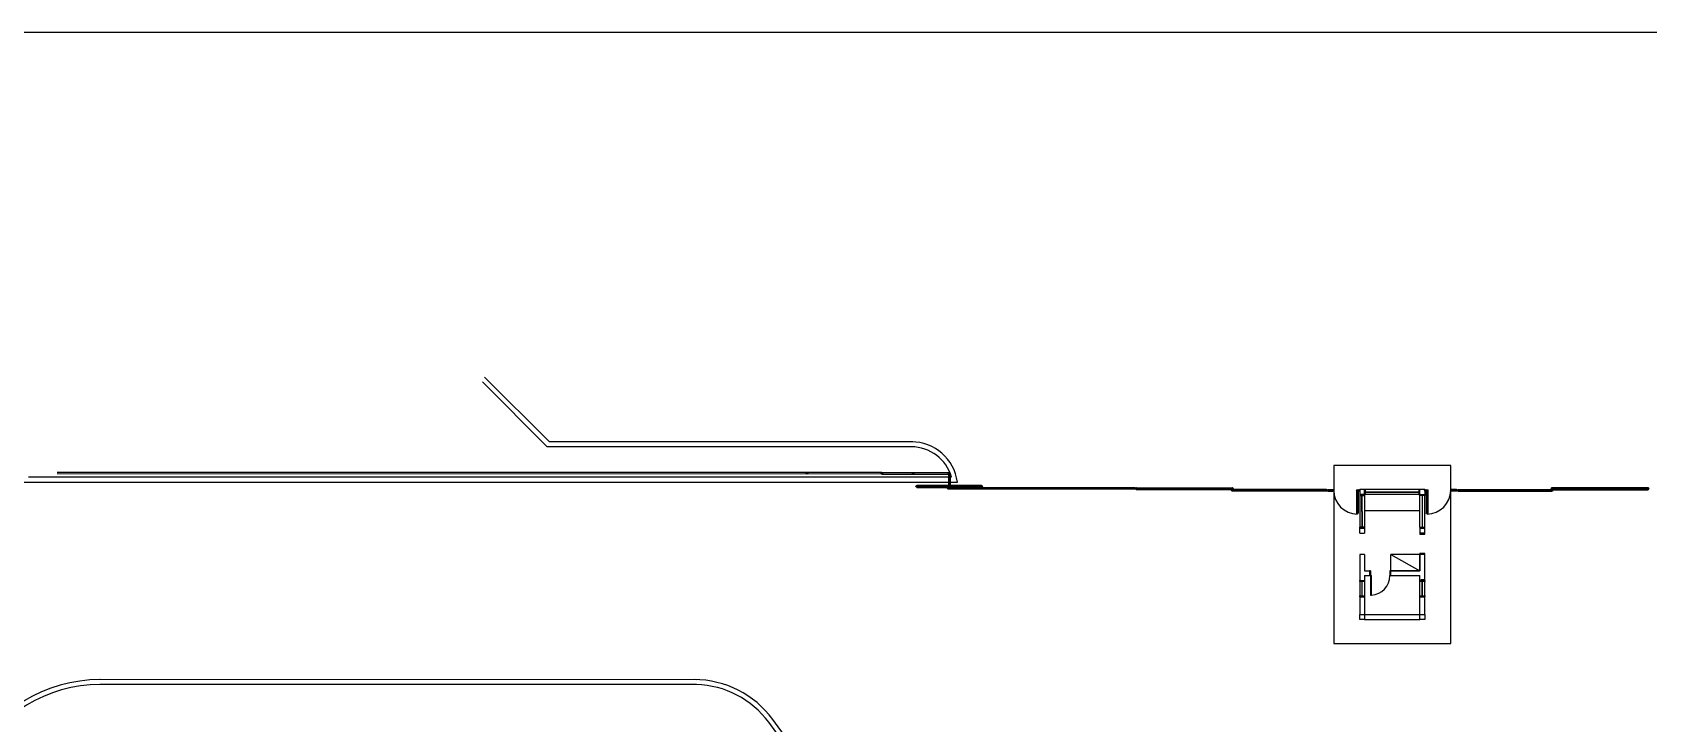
# Model space of a CAD drawing. Header units: metres. Extents: x 1796 to 2240, y -1398 to -999.
# Drawn here: x 2169.41 to 2186.83, y -1029.77 to -1022.31 of the extents above; entities that cross this region are included whole.
import ezdxf

# ---------------------------------------------------------------- set-up
doc = ezdxf.new("R2010")
doc.units = ezdxf.units.M
doc.header["$MEASUREMENT"] = 0
doc.layers.add('ARQUITETURA', color=253, linetype='CONTINUOUS')

msp = doc.modelspace()

# ---------------------------------------------------------------- linework, layer by layer
at = {"layer": 'ARQUITETURA'}
for p, q in [((2133.569, -1022.312, 0), (2230.971, -1022.312, 0)), ((2174.258, -1026.083, 0), (2174.958, -1026.784, 0)), ((2174.28, -1026.031, 0), (2174.98, -1026.731, 0)), ((2178.892, -1026.784, 0), (2174.958, -1026.784, 0)), ((2178.9, -1026.732, 0), (2174.98, -1026.731, 0)), ((2184.698, -1026.987), (2183.438, -1026.987)), ((2183.438, -1026.987), (2183.438, -1028.905)), ((2184.698, -1028.905), (2184.698, -1026.987)), ((2168.696, -1027.165, 0), (2179.283, -1027.165, 0)), ((2179.283, -1027.113, 0), (2169.363, -1027.112, 0)), ((2178.566, -1027.06), (2169.672, -1027.06)), ((2178.566, -1027.078), (2169.672, -1027.077)), ((2178.565, -1027.06, 0), (2179.291, -1027.06, 0)), ((2178.565, -1027.078, 0), (2178.898, -1027.078, 0)), ((2178.902, -1027.078, 0), (2179.291, -1027.078, 0)), ((2179.283, -1027.07, 1.575), (2179.283, -1027.203, 1.575)), ((2179.29, -1027.078, -3.15), (2179.29, -1027.203, -3.15)), ((2179.29, -1027.078, 0), (2179.29, -1027.203, 0)), ((2179.293, -1027.077, -3.15), (2179.293, -1027.203, -3.15)), ((2179.293, -1027.078, 0), (2179.293, -1027.203, 0)), ((2179.3, -1027.07, 1.575), (2179.3, -1027.203, 1.575)), ((2179.315, -1027.113, 0), (2179.3, -1027.113, 0)), ((2179.3, -1027.165, 0), (2179.379, -1027.165, 0)), ((2179.641, -1027.203, 7.875), (2178.941, -1027.203, 7.875)), ((2178.941, -1027.22, 3.15), (2178.941, -1027.226, 3.15)), ((2179.642, -1027.223, 4.725), (2178.941, -1027.223, 4.725)), ((2179.642, -1027.224, 4.725), (2178.941, -1027.224, 4.725)), ((2179.277, -1027.226, 4.725), (2178.941, -1027.226, 4.725)), ((2179.287, -1027.219, 4.725), (2178.945, -1027.219, 4.725)), ((2178.95, -1027.21, 7.875), (2179.283, -1027.21, 7.875)), ((2178.95, -1027.213, 7.875), (2179.283, -1027.213, 7.875)), ((2181.294, -1027.225, 6.3), (2179.281, -1027.225, 6.3)), ((2181.294, -1027.242, 6.3), (2179.281, -1027.242, 6.3)), ((2179.289, -1027.232, 6.3), (2181.285, -1027.232, 6.3)), ((2179.289, -1027.235, 6.3), (2181.285, -1027.235, 6.3)), ((2179.637, -1027.219, 4.725), (2179.295, -1027.219, 4.725)), ((2179.3, -1027.21, 7.875), (2179.633, -1027.21, 7.875)), ((2179.3, -1027.213, 7.875), (2179.633, -1027.213, 7.875)), ((2179.642, -1027.22, 4.725), (2179.642, -1027.225, 4.725)), ((2181.308, -1027.241, 0), (2181.308, -1027.247, 0)), ((2182.348, -1027.245, 1.575), (2181.308, -1027.245, 1.575)), ((2182.348, -1027.246, 1.575), (2181.308, -1027.246, 1.575)), ((2182.34, -1027.247, 1.575), (2181.308, -1027.247, 1.575)), ((2181.311, -1027.225, 0), (2182.344, -1027.225, 0)), ((2182.34, -1027.241, 1.575), (2181.315, -1027.241, 1.575)), ((2182.335, -1027.232, 1.575), (2181.32, -1027.232, 1.575)), ((2182.335, -1027.235, 1.575), (2181.32, -1027.235, 1.575)), ((2183.359, -1027.264, 0), (2182.344, -1027.264, 0)), ((2182.348, -1027.241, 1.575), (2182.348, -1027.247, 1.575)), ((2183.359, -1027.246, 0), (2182.348, -1027.246, 0)), ((2182.353, -1027.253, 0), (2183.35, -1027.253, 0)), ((2182.353, -1027.257, 0), (2183.35, -1027.257, 0)), ((2183.376, -1027.246, 0), (2183.429, -1027.246, 0)), ((2183.376, -1027.264, 0), (2183.429, -1027.264, 0)), ((2183.42, -1027.253, 0), (2183.385, -1027.253, 0)), ((2183.42, -1027.257, 0), (2183.385, -1027.257, 0)), ((2183.683, -1027.255, 1.575), (2183.683, -1027.5, 1.575)), ((2183.69, -1027.264, 0), (2183.69, -1027.492, 0)), ((2183.693, -1027.264, 0), (2183.693, -1027.492, 0)), ((2183.7, -1027.255, 1.575), (2183.7, -1027.5, 1.575)), ((2183.718, -1027.246), (2183.718, -1027.309)), ((2183.781, -1027.246), (2183.718, -1027.246)), ((2183.781, -1027.299), (2183.718, -1027.299)), ((2183.718, -1027.299, 0), (2183.718, -1027.652, 0)), ((2183.718, -1027.309), (2183.77, -1027.309)), ((2183.741, -1027.309), (2183.743, -1027.309)), ((2183.741, -1027.481), (2183.741, -1027.309)), ((2183.743, -1027.652), (2183.743, -1027.309)), ((2183.77, -1027.309), (2183.77, -1027.246)), ((2184.365, -1027.246, 0), (2183.77, -1027.246, 0)), ((2184.365, -1027.299, 0), (2183.77, -1027.299, 0)), ((2183.77, -1027.299, 0), (2183.77, -1027.652, 0)), ((2183.781, -1027.299), (2183.781, -1027.246)), ((2183.781, -1027.271, 0), (2184.355, -1027.271, 0)), ((2183.781, -1027.274, 0), (2184.355, -1027.274, 0)), ((2184.418, -1027.246), (2184.355, -1027.246)), ((2184.355, -1027.246), (2184.355, -1027.299)), ((2184.355, -1027.299), (2184.418, -1027.299)), ((2184.365, -1027.309), (2184.365, -1027.246)), ((2184.365, -1027.652, 0), (2184.365, -1027.299, 0)), ((2184.418, -1027.309), (2184.365, -1027.309)), ((2184.395, -1027.309), (2184.393, -1027.309)), ((2184.393, -1027.652), (2184.393, -1027.309)), ((2184.395, -1027.481), (2184.395, -1027.309)), ((2184.418, -1027.246), (2184.418, -1027.309)), ((2184.418, -1027.652, 0), (2184.418, -1027.299, 0)), ((2184.435, -1027.255, 1.575), (2184.435, -1027.5, 1.575)), ((2184.442, -1027.264, 0), (2184.442, -1027.492, 0)), ((2184.446, -1027.264, 0), (2184.446, -1027.492, 0)), ((2184.453, -1027.255, 1.575), (2184.453, -1027.5, 1.575)), ((2184.759, -1027.246, 0), (2184.706, -1027.246, 0)), ((2184.759, -1027.264, 0), (2184.706, -1027.264, 0)), ((2184.715, -1027.253, 0), (2184.75, -1027.253, 0)), ((2184.715, -1027.257, 0), (2184.75, -1027.257, 0)), ((2184.776, -1027.246, 0), (2185.788, -1027.246, 0)), ((2184.776, -1027.264, 0), (2185.791, -1027.264, 0)), ((2185.783, -1027.253, 0), (2184.785, -1027.253, 0)), ((2185.783, -1027.257, 0), (2184.785, -1027.257, 0)), ((2185.788, -1027.241, 1.575), (2185.788, -1027.247, 1.575)), ((2185.788, -1027.245, 1.575), (2186.828, -1027.245, 1.575)), ((2185.788, -1027.246, 1.575), (2186.828, -1027.246, 1.575)), ((2186.824, -1027.225, 0), (2185.791, -1027.225, 0)), ((2185.795, -1027.241, 1.575), (2186.82, -1027.241, 1.575)), ((2185.795, -1027.247, 1.575), (2186.828, -1027.247, 1.575)), ((2185.8, -1027.232, 1.575), (2186.815, -1027.232, 1.575)), ((2185.8, -1027.235, 1.575), (2186.815, -1027.235, 1.575)), ((2186.828, -1027.241, 0), (2186.828, -1027.247, 0)), ((2183.743, -1027.481), (2183.741, -1027.481)), ((2183.743, -1027.481), (2183.745, -1027.481)), ((2183.745, -1027.481), (2183.745, -1027.652)), ((2184.365, -1027.474, 0), (2183.77, -1027.474, 0)), ((2184.39, -1027.481), (2184.39, -1027.652)), ((2184.393, -1027.481), (2184.39, -1027.481)), ((2184.393, -1027.481), (2184.395, -1027.481)), ((2183.718, -1027.715), (2183.718, -1027.652)), ((2183.77, -1027.652), (2183.718, -1027.652)), ((2183.718, -1027.663), (2183.77, -1027.663)), ((2183.745, -1027.652), (2183.743, -1027.652)), ((2183.77, -1027.652), (2183.77, -1027.715)), ((2184.365, -1027.652), (2184.418, -1027.652)), ((2184.365, -1027.652), (2184.365, -1027.726)), ((2184.365, -1027.663), (2184.418, -1027.663)), ((2184.39, -1027.652), (2184.393, -1027.652)), ((2184.418, -1027.726), (2184.418, -1027.652)), ((2183.718, -1027.715), (2183.77, -1027.715)), ((2184.418, -1027.715), (2184.365, -1027.715)), ((2184.365, -1027.726), (2184.418, -1027.726)), ((2183.718, -1027.946, 0), (2183.718, -1028.594, 0)), ((2183.77, -1027.946, 0), (2183.718, -1027.946, 0)), ((2183.77, -1027.946, 0), (2183.77, -1028.121, 0)), ((2184.418, -1027.946), (2184.054, -1027.946)), ((2184.054, -1028.174), (2184.054, -1027.946)), ((2184.054, -1027.946, 0), (2184.365, -1028.121, 0)), ((2184.365, -1028.121), (2184.365, -1027.936)), ((2184.418, -1027.936), (2184.365, -1027.936)), ((2184.418, -1027.946, 0), (2184.365, -1027.946, 0)), ((2184.365, -1027.946, 0), (2184.365, -1028.121, 0)), ((2184.418, -1027.946), (2184.418, -1027.936)), ((2184.418, -1028.226, 0), (2184.418, -1027.946, 0)), ((2183.77, -1028.121, 0), (2183.823, -1028.121, 0)), ((2183.77, -1028.174, 0), (2183.77, -1028.594, 0)), ((2183.77, -1028.174, 0), (2183.823, -1028.174, 0)), ((2183.823, -1028.121), (2183.823, -1028.174)), ((2183.833, -1028.121), (2183.823, -1028.121)), ((2183.823, -1028.174), (2183.844, -1028.174)), ((2183.833, -1028.121), (2183.833, -1028.384)), ((2183.833, -1028.121, 0), (2183.833, -1028.174, 0)), ((2183.844, -1028.384), (2183.844, -1028.174)), ((2184.043, -1028.121), (2184.043, -1028.174)), ((2184.365, -1028.121), (2184.043, -1028.121)), ((2184.043, -1028.174), (2184.054, -1028.174)), ((2184.054, -1028.121, 0), (2184.365, -1028.121, 0)), ((2184.054, -1028.174, 0), (2184.365, -1028.174, 0)), ((2184.365, -1028.226, 0), (2184.365, -1028.174, 0)), ((2183.718, -1028.226), (2183.77, -1028.226)), ((2183.718, -1028.237), (2183.718, -1028.226)), ((2183.718, -1028.226, 0), (2183.77, -1028.226, 0)), ((2183.77, -1028.237), (2183.718, -1028.237)), ((2183.743, -1028.391, 0), (2183.743, -1028.237, 0)), ((2183.745, -1028.391, 0), (2183.745, -1028.237, 0)), ((2183.77, -1028.226), (2183.77, -1028.237)), ((2183.833, -1028.384), (2183.844, -1028.384)), ((2184.365, -1028.226), (2184.418, -1028.226)), ((2184.365, -1028.237), (2184.365, -1028.226)), ((2184.365, -1028.226, 0), (2184.418, -1028.226, 0)), ((2184.418, -1028.237), (2184.365, -1028.237)), ((2184.365, -1028.391, 0), (2184.365, -1028.237, 0)), ((2184.376, -1028.216, 0), (2184.407, -1028.216, 0)), ((2184.39, -1028.391, 0), (2184.39, -1028.237, 0)), ((2184.393, -1028.391, 0), (2184.393, -1028.237, 0)), ((2184.418, -1028.226), (2184.418, -1028.237)), ((2184.418, -1028.391, 0), (2184.418, -1028.237, 0)), ((2183.718, -1028.391), (2183.77, -1028.391)), ((2183.718, -1028.401), (2183.718, -1028.391)), ((2183.77, -1028.401), (2183.718, -1028.401)), ((2183.718, -1028.401, 0), (2183.77, -1028.401, 0)), ((2183.77, -1028.391), (2183.77, -1028.401)), ((2184.365, -1028.391), (2184.418, -1028.391)), ((2184.365, -1028.401), (2184.365, -1028.391)), ((2184.418, -1028.401), (2184.365, -1028.401)), ((2184.365, -1028.594, 0), (2184.365, -1028.401, 0)), ((2184.365, -1028.401, 0), (2184.418, -1028.401, 0)), ((2184.418, -1028.391), (2184.418, -1028.401)), ((2184.418, -1028.594, 0), (2184.418, -1028.401, 0)), ((2183.718, -1028.646), (2183.718, -1028.594)), ((2183.718, -1028.594), (2183.77, -1028.594)), ((2183.77, -1028.646), (2183.718, -1028.646)), ((2183.77, -1028.594), (2183.77, -1028.646)), ((2183.77, -1028.594, 0), (2184.365, -1028.594, 0)), ((2183.77, -1028.646, 0), (2184.365, -1028.646, 0)), ((2184.365, -1028.594), (2184.418, -1028.594)), ((2184.365, -1028.646), (2184.365, -1028.594)), ((2184.418, -1028.646), (2184.365, -1028.646)), ((2184.418, -1028.594), (2184.418, -1028.646)), ((2183.438, -1028.905), (2184.698, -1028.905)), ((2176.562, -1029.297, 0), (2170.135, -1029.296, 0)), ((2176.565, -1029.349, 0), (2170.135, -1029.349, 0)), ((2180.288, -1033.77, 0), (2177.346, -1029.756, 0)), ((2180.331, -1033.739, 0), (2177.388, -1029.725, 0))]:
    msp.add_line(p, q, dxfattribs=at)
for centre in [(2177.757, -1027.069), (2178.565, -1027.069), (2178.902, -1027.069), (2179.291, -1027.069), (2179.291, -1027.069, -1.575), (2178.941, -1027.211, 4.725), (2179.281, -1027.233, 3.15), (2179.291, -1027.211, 4.725), (2179.641, -1027.211, 4.725), (2181.294, -1027.233, 4.725), (2181.311, -1027.233, 1.575), (2182.344, -1027.233, 1.575), (2182.344, -1027.255, 0), (2183.359, -1027.255, 0), (2183.376, -1027.255, 0), (2183.429, -1027.255, 0), (2183.691, -1027.255, 0), (2183.709, -1027.255, 0), (2184.426, -1027.255, 0), (2184.444, -1027.255, 0), (2184.706, -1027.255, 0), (2184.759, -1027.255, 0), (2184.776, -1027.255, 0), (2185.791, -1027.233, 1.575), (2185.791, -1027.255, 0), (2186.824, -1027.233, 1.575), (2183.691, -1027.5, 0), (2184.444, -1027.5, 0)]:
    msp.add_circle(centre, 0.00875, dxfattribs=at)
for centre, radius, start, end in [((2178.885, -1027.23), 0.499, 7.4917, 90.2296), ((2178.883, -1027.232), 0.448, 15.4473, 90.0039), ((2183.691, -1027.255, 0), 0.254, 180, 270), ((2184.444, -1027.255, 0), 0.254, 270, 0), ((2183.832, -1028.173), 0.211, 273.1145, 359.8231), ((2176.541, -1030.346, 0), 1.05, 36.2486, 90)]:
    msp.add_arc(centre, radius, start, end, dxfattribs=at)
at = {"layer": 'ARQUITETURA', "extrusion": (-1.49407e-08, -7.85055e-08, 1)}
for radius in [1.575, 1.522]:
    msp.add_arc((2170.135, -1030.871, 0), radius, 89.9951, 215.397, dxfattribs=at)
at = {"layer": 'ARQUITETURA', "extrusion": (1.72922e-09, -5.96912e-08, 1)}
msp.add_arc((2176.541, -1030.346, 0), 0.997, 36.2509, 88.6167, dxfattribs=at)

doc.saveas('drawing.dxf')
